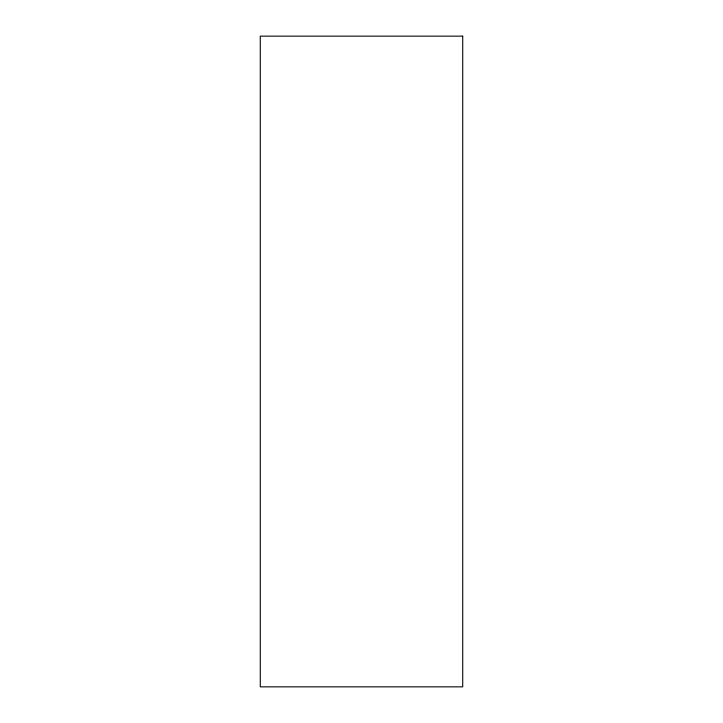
<?xml version="1.0" encoding="UTF-8"?>
<svg xmlns="http://www.w3.org/2000/svg" width="723" height="723" viewBox="0 0 723 723"><rect width="100%" height="100%" fill="white"/><g stroke="black" fill="none" stroke-linecap="round" stroke-linejoin="round"><path stroke-width="1.08" d="M462.72 36.15L260.28 36.15L260.28 686.85L462.72 686.85L462.72 36.15"/></g></svg>
